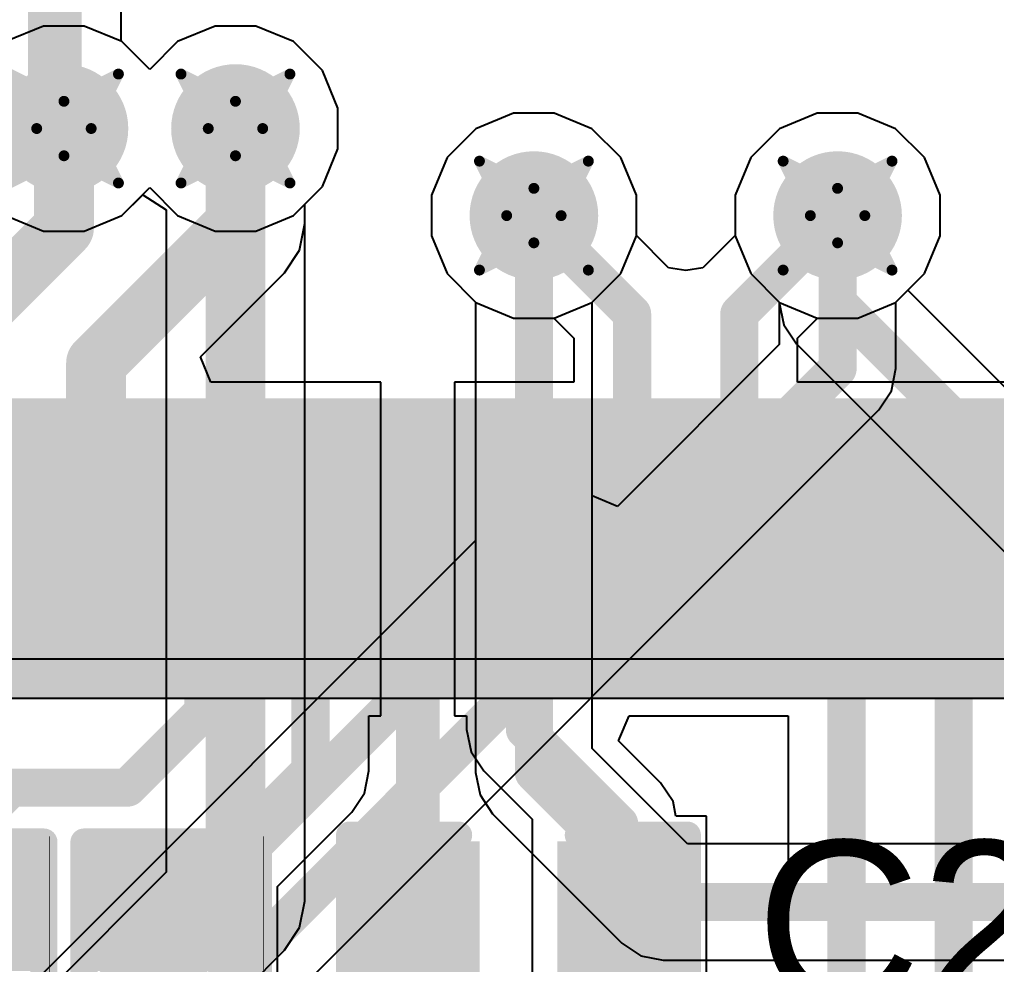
# Model space of a CAD drawing. Header units: inches. Extents: x -3 to 289, y -11 to 89.
# Drawn here: x 99.68 to 104.237, y 11.641 to 16.047 of the extents above; entities that cross this region are included whole.
import ezdxf

# ---------------------------------------------------------------- set-up
doc = ezdxf.new("R2010")
doc.units = ezdxf.units.IN
for name, color, linetype in [('Bottom Layer', 5, 'Continuous'), ('Drill Drawing', 1, 'Continuous'), ('Layer 1', 16, 'Continuous'), ('Layer 2', 76, 'Continuous'), ('Top Layer', 1, 'Continuous'), ('Top Overlay', 2, 'Continuous'), ('Top Paste', 8, 'Continuous'), ('Top Solder', 216, 'Continuous'), ('Via Holes', 16, 'Continuous')]:
    doc.layers.add(name, color=color, linetype=linetype)
doc.styles.add('Arial', font='', dxfattribs={"height": 0.2})
doc.styles.get('Arial').set_extended_font_data('Arial')

# ---------------------------------------------------------------- blocks, each defined once
blk = doc.blocks.new('EFM32WG380F256_B_QFP100R_10')
at = {"layer": 'Top Layer'}
for points in [[(-8.35, 0.65), (-7.15, 0.65), (-7.15, 0.35), (-8.35, 0.35)], [(-8.35, 0.15), (-7.15, 0.15), (-7.15, -0.15), (-8.35, -0.15)], [(-8.35, -0.35), (-7.15, -0.35), (-7.15, -0.65), (-8.35, -0.65)], [(-8.35, -0.85), (-7.15, -0.85), (-7.15, -1.15), (-8.35, -1.15)], [(-8.35, -1.35), (-7.15, -1.35), (-7.15, -1.65), (-8.35, -1.65)], [(-8.35, -1.85), (-7.15, -1.85), (-7.15, -2.15), (-8.35, -2.15)], [(-8.35, -2.35), (-7.15, -2.35), (-7.15, -2.65), (-8.35, -2.65)], [(-8.35, -2.85), (-7.15, -2.85), (-7.15, -3.15), (-8.35, -3.15)], [(-8.35, -3.35), (-7.15, -3.35), (-7.15, -3.65), (-8.35, -3.65)], [(-8.35, -3.85), (-7.15, -3.85), (-7.15, -4.15), (-8.35, -4.15)]]:
    blk.add_hatch(color=1, dxfattribs=at).paths.add_polyline_path(points)
at = {"layer": 'Top Paste'}
for points in [[(-8.35, 0.65), (-7.15, 0.65), (-7.15, 0.35), (-8.35, 0.35)], [(-8.35, 0.15), (-7.15, 0.15), (-7.15, -0.15), (-8.35, -0.15)], [(-8.35, -0.35), (-7.15, -0.35), (-7.15, -0.65), (-8.35, -0.65)], [(-8.35, -0.85), (-7.15, -0.85), (-7.15, -1.15), (-8.35, -1.15)], [(-8.35, -1.35), (-7.15, -1.35), (-7.15, -1.65), (-8.35, -1.65)], [(-8.35, -1.85), (-7.15, -1.85), (-7.15, -2.15), (-8.35, -2.15)], [(-8.35, -2.35), (-7.15, -2.35), (-7.15, -2.65), (-8.35, -2.65)], [(-8.35, -2.85), (-7.15, -2.85), (-7.15, -3.15), (-8.35, -3.15)], [(-8.35, -3.35), (-7.15, -3.35), (-7.15, -3.65), (-8.35, -3.65)], [(-8.35, -3.85), (-7.15, -3.85), (-7.15, -4.15), (-8.35, -4.15)]]:
    blk.add_hatch(color=8, dxfattribs=at).paths.add_polyline_path(points)
at = {"layer": 'Top Solder'}
for points in [[(-8.4516, 0.7516), (-7.0484, 0.7516), (-7.0484, 0.2484), (-8.4516, 0.2484)], [(-8.4516, 0.2516), (-7.0484, 0.2516), (-7.0484, -0.2516), (-8.4516, -0.2516)], [(-8.4516, -0.2484), (-7.0484, -0.2484), (-7.0484, -0.7516), (-8.4516, -0.7516)], [(-8.4516, -0.7484), (-7.0484, -0.7484), (-7.0484, -1.2516), (-8.4516, -1.2516)], [(-8.4516, -1.2484), (-7.0484, -1.2484), (-7.0484, -1.7516), (-8.4516, -1.7516)], [(-8.4516, -1.7484), (-7.0484, -1.7484), (-7.0484, -2.2516), (-8.4516, -2.2516)], [(-8.4516, -2.2484), (-7.0484, -2.2484), (-7.0484, -2.7516), (-8.4516, -2.7516)], [(-8.4516, -2.7484), (-7.0484, -2.7484), (-7.0484, -3.2516), (-8.4516, -3.2516)], [(-8.4516, -3.2484), (-7.0484, -3.2484), (-7.0484, -3.7516), (-8.4516, -3.7516)], [(-8.4516, -3.7484), (-7.0484, -3.7484), (-7.0484, -4.2516), (-8.4516, -4.2516)]]:
    blk.add_hatch(color=216, dxfattribs=at).paths.add_polyline_path(points)
blk = doc.blocks.new('R___0402_49')
at = {"layer": 'Top Layer'}
for points in [[(-0.6985, -0.3175), (-0.6985, 0.3175), (-0.2413, 0.3175), (-0.2413, -0.3175)], [(0.2413, -0.3175), (0.2413, 0.3175), (0.6985, 0.3175), (0.6985, -0.3175)]]:
    blk.add_hatch(color=1, dxfattribs=at).paths.add_polyline_path(points)
at = {"layer": 'Top Paste'}
for points in [[(-0.6985, -0.3175), (-0.6985, 0.3175), (-0.2413, 0.3175), (-0.2413, -0.3175)], [(0.2413, -0.3175), (0.2413, 0.3175), (0.6985, 0.3175), (0.6985, -0.3175)]]:
    blk.add_hatch(color=8, dxfattribs=at).paths.add_polyline_path(points)
at = {"layer": 'Top Solder'}
for points in [[(-0.7535, -0.3725), (-0.7535, 0.3725), (-0.1863, 0.3725), (-0.1863, -0.3725)], [(0.1863, -0.3725), (0.1863, 0.3725), (0.7535, 0.3725), (0.7535, -0.3725)]]:
    blk.add_hatch(color=216, dxfattribs=at).paths.add_polyline_path(points)
at = {"layer": 'Top Overlay'}
for points in [[(-0.7874, 0.4064, 0.127, 0.127, 0), (-0.7874, -0.4064, 0.127, 0.127, 0)], [(-0.7874, 0.4064, 0.127, 0.127, 0), (0.7874, 0.4064, 0.127, 0.127, 0)], [(0.7874, 0.4064, 0.127, 0.127, 0), (0.7874, -0.4064, 0.127, 0.127, 0)], [(-0.7874, -0.4064, 0.127, 0.127, 0), (0.7874, -0.4064, 0.127, 0.127, 0)], [(-0.8128, -0.4318, 0.00323, 0.00323, 0), (0.8128, -0.4318, 0.00323, 0.00323, 0)]]:
    blk.add_lwpolyline(points, format="xyseb", dxfattribs=at)
for points in [[(-0.8191, 0.4064, 0.0635, 0.0635, 1), (-0.7556, 0.4064, 0.0635, 0.0635, 1)], [(-0.8191, 0.4064, 0.0635, 0.0635, 1), (-0.7556, 0.4064, 0.0635, 0.0635, 1)], [(0.7556, 0.4064, 0.0635, 0.0635, 1), (0.8191, 0.4064, 0.0635, 0.0635, 1)], [(0.7556, 0.4064, 0.0635, 0.0635, 1), (0.8191, 0.4064, 0.0635, 0.0635, 1)], [(-0.8191, -0.4064, 0.0635, 0.0635, 1), (-0.7556, -0.4064, 0.0635, 0.0635, 1)], [(-0.8191, -0.4064, 0.0635, 0.0635, 1), (-0.7556, -0.4064, 0.0635, 0.0635, 1)], [(0.7556, -0.4064, 0.0635, 0.0635, 1), (0.8191, -0.4064, 0.0635, 0.0635, 1)], [(0.7556, -0.4064, 0.0635, 0.0635, 1), (0.8191, -0.4064, 0.0635, 0.0635, 1)], [(-0.8136, -0.4318, 0.00161, 0.00161, 1), (-0.812, -0.4318, 0.00161, 0.00161, 1)], [(0.812, -0.4318, 0.00161, 0.00161, 1), (0.8136, -0.4318, 0.00161, 0.00161, 1)]]:
    blk.add_lwpolyline(points, format="xyseb", close=True, dxfattribs=at)
blk = doc.blocks.new('R___0402_50')
at = {"layer": 'Top Layer'}
for points in [[(-0.6985, -0.3175), (-0.6985, 0.3175), (-0.2413, 0.3175), (-0.2413, -0.3175)], [(0.2413, -0.3175), (0.2413, 0.3175), (0.6985, 0.3175), (0.6985, -0.3175)]]:
    blk.add_hatch(color=1, dxfattribs=at).paths.add_polyline_path(points)
at = {"layer": 'Top Paste'}
for points in [[(-0.6985, -0.3175), (-0.6985, 0.3175), (-0.2413, 0.3175), (-0.2413, -0.3175)], [(0.2413, -0.3175), (0.2413, 0.3175), (0.6985, 0.3175), (0.6985, -0.3175)]]:
    blk.add_hatch(color=8, dxfattribs=at).paths.add_polyline_path(points)
at = {"layer": 'Top Solder'}
for points in [[(-0.7535, -0.3725), (-0.7535, 0.3725), (-0.1863, 0.3725), (-0.1863, -0.3725)], [(0.1863, -0.3725), (0.1863, 0.3725), (0.7535, 0.3725), (0.7535, -0.3725)]]:
    blk.add_hatch(color=216, dxfattribs=at).paths.add_polyline_path(points)
at = {"layer": 'Top Overlay'}
for points in [[(-0.7874, 0.4064, 0.127, 0.127, 0), (-0.7874, -0.4064, 0.127, 0.127, 0)], [(-0.7874, 0.4064, 0.127, 0.127, 0), (0.7874, 0.4064, 0.127, 0.127, 0)], [(0.7874, 0.4064, 0.127, 0.127, 0), (0.7874, -0.4064, 0.127, 0.127, 0)], [(-0.7874, -0.4064, 0.127, 0.127, 0), (0.7874, -0.4064, 0.127, 0.127, 0)], [(-0.8128, -0.4318, 0.00323, 0.00323, 0), (0.8128, -0.4318, 0.00323, 0.00323, 0)]]:
    blk.add_lwpolyline(points, format="xyseb", dxfattribs=at)
for points in [[(-0.8191, 0.4064, 0.0635, 0.0635, 1), (-0.7556, 0.4064, 0.0635, 0.0635, 1)], [(-0.8191, 0.4064, 0.0635, 0.0635, 1), (-0.7556, 0.4064, 0.0635, 0.0635, 1)], [(0.7556, 0.4064, 0.0635, 0.0635, 1), (0.8191, 0.4064, 0.0635, 0.0635, 1)], [(0.7556, 0.4064, 0.0635, 0.0635, 1), (0.8191, 0.4064, 0.0635, 0.0635, 1)], [(-0.8191, -0.4064, 0.0635, 0.0635, 1), (-0.7556, -0.4064, 0.0635, 0.0635, 1)], [(-0.8191, -0.4064, 0.0635, 0.0635, 1), (-0.7556, -0.4064, 0.0635, 0.0635, 1)], [(0.7556, -0.4064, 0.0635, 0.0635, 1), (0.8191, -0.4064, 0.0635, 0.0635, 1)], [(0.7556, -0.4064, 0.0635, 0.0635, 1), (0.8191, -0.4064, 0.0635, 0.0635, 1)], [(-0.8136, -0.4318, 0.00161, 0.00161, 1), (-0.812, -0.4318, 0.00161, 0.00161, 1)], [(0.812, -0.4318, 0.00161, 0.00161, 1), (0.8136, -0.4318, 0.00161, 0.00161, 1)]]:
    blk.add_lwpolyline(points, format="xyseb", close=True, dxfattribs=at)
blk = doc.blocks.new('____0402_130')
at = {"layer": 'Top Layer'}
for points in [[(-0.6985, -0.3175), (-0.6985, 0.3175), (-0.2413, 0.3175), (-0.2413, -0.3175)], [(0.2413, -0.3175), (0.2413, 0.3175), (0.6985, 0.3175), (0.6985, -0.3175)]]:
    blk.add_hatch(color=1, dxfattribs=at).paths.add_polyline_path(points)
at = {"layer": 'Top Paste'}
for points in [[(-0.6985, -0.3175), (-0.6985, 0.3175), (-0.2413, 0.3175), (-0.2413, -0.3175)], [(0.2413, -0.3175), (0.2413, 0.3175), (0.6985, 0.3175), (0.6985, -0.3175)]]:
    blk.add_hatch(color=8, dxfattribs=at).paths.add_polyline_path(points)
at = {"layer": 'Top Solder'}
for points in [[(-0.7585, -0.3775), (-0.7585, 0.3775), (-0.1813, 0.3775), (-0.1813, -0.3775)], [(0.1813, -0.3775), (0.1813, 0.3775), (0.7585, 0.3775), (0.7585, -0.3775)]]:
    blk.add_hatch(color=216, dxfattribs=at).paths.add_polyline_path(points)
at = {"layer": 'Top Overlay'}
for points in [[(-0.7874, -0.4064, 0.127, 0.127, 0), (-0.7874, 0.4064, 0.127, 0.127, 0)], [(-0.7874, 0.4064, 0.127, 0.127, 0), (-0.2794, 0.4064, 0.127, 0.127, 0)], [(0.2794, 0.4064, 0.127, 0.127, 0), (0.7874, 0.4064, 0.127, 0.127, 0)], [(0.7874, -0.4064, 0.127, 0.127, 0), (0.7874, 0.4064, 0.127, 0.127, 0)], [(-0.7874, -0.4064, 0.127, 0.127, 0), (-0.2794, -0.4064, 0.127, 0.127, 0)], [(0.2794, -0.4064, 0.127, 0.127, 0), (0.7874, -0.4064, 0.127, 0.127, 0)]]:
    blk.add_lwpolyline(points, format="xyseb", dxfattribs=at)
for points in [[(-0.8191, 0.4064, 0.0635, 0.0635, 1), (-0.7556, 0.4064, 0.0635, 0.0635, 1)], [(-0.8191, 0.4064, 0.0635, 0.0635, 1), (-0.7556, 0.4064, 0.0635, 0.0635, 1)], [(-0.3111, 0.4064, 0.0635, 0.0635, 1), (-0.2477, 0.4064, 0.0635, 0.0635, 1)], [(0.2477, 0.4064, 0.0635, 0.0635, 1), (0.3111, 0.4064, 0.0635, 0.0635, 1)], [(0.7556, 0.4064, 0.0635, 0.0635, 1), (0.8191, 0.4064, 0.0635, 0.0635, 1)], [(0.7556, 0.4064, 0.0635, 0.0635, 1), (0.8191, 0.4064, 0.0635, 0.0635, 1)], [(-0.8191, -0.4064, 0.0635, 0.0635, 1), (-0.7556, -0.4064, 0.0635, 0.0635, 1)], [(-0.8191, -0.4064, 0.0635, 0.0635, 1), (-0.7556, -0.4064, 0.0635, 0.0635, 1)], [(-0.3111, -0.4064, 0.0635, 0.0635, 1), (-0.2477, -0.4064, 0.0635, 0.0635, 1)], [(0.2477, -0.4064, 0.0635, 0.0635, 1), (0.3111, -0.4064, 0.0635, 0.0635, 1)], [(0.7556, -0.4064, 0.0635, 0.0635, 1), (0.8191, -0.4064, 0.0635, 0.0635, 1)], [(0.7556, -0.4064, 0.0635, 0.0635, 1), (0.8191, -0.4064, 0.0635, 0.0635, 1)]]:
    blk.add_lwpolyline(points, format="xyseb", close=True, dxfattribs=at)

msp = doc.modelspace()

# ---------------------------------------------------------------- hatches: boundary and pattern name
at = {"layer": 'Bottom Layer'}
h = msp.add_hatch(color=5, dxfattribs=at)
edge = h.paths.add_edge_path()
edge.add_arc((99.8875, 15.5387), 0.3, 0, 360)
h = msp.add_hatch(color=5, dxfattribs=at)
edge = h.paths.add_edge_path()
edge.add_arc((100.6875, 15.5387), 0.3, 0, 360)
h = msp.add_hatch(color=5, dxfattribs=at)
edge = h.paths.add_edge_path()
edge.add_arc((102.0793, 15.1327), 0.3, 0, 360)
h = msp.add_hatch(color=5, dxfattribs=at)
edge = h.paths.add_edge_path()
edge.add_arc((103.4957, 15.1327), 0.3, 0, 360)
at = {"layer": 'Layer 1'}
h = msp.add_hatch(color=16, dxfattribs=at)
edge = h.paths.add_edge_path()
edge.add_arc((99.8875, 15.5387), 0.3, 0, 360)
h = msp.add_hatch(color=16, dxfattribs=at)
edge = h.paths.add_edge_path()
edge.add_arc((100.6875, 15.5387), 0.3, 0, 360)
h = msp.add_hatch(color=16, dxfattribs=at)
edge = h.paths.add_edge_path()
edge.add_arc((102.0793, 15.1327), 0.3, 0, 360)
h = msp.add_hatch(color=16, dxfattribs=at)
edge = h.paths.add_edge_path()
edge.add_arc((103.4957, 15.1327), 0.3, 0, 360)
at = {"layer": 'Layer 2'}
h = msp.add_hatch(color=76, dxfattribs=at)
edge = h.paths.add_edge_path()
edge.add_arc((99.8875, 15.5387), 0.3, 0, 360)
h = msp.add_hatch(color=76, dxfattribs=at)
edge = h.paths.add_edge_path()
edge.add_arc((100.6875, 15.5387), 0.3, 0, 360)
h = msp.add_hatch(color=76, dxfattribs=at)
edge = h.paths.add_edge_path()
edge.add_arc((102.0793, 15.1327), 0.3, 0, 360)
h = msp.add_hatch(color=76, dxfattribs=at)
edge = h.paths.add_edge_path()
edge.add_arc((103.4957, 15.1327), 0.3, 0, 360)
at = {"layer": 'Top Layer'}
h = msp.add_hatch(color=1, dxfattribs=at)
edge = h.paths.add_edge_path()
edge.add_arc((99.8875, 15.5387), 0.3, 0, 360)
h = msp.add_hatch(color=1, dxfattribs=at)
edge = h.paths.add_edge_path()
edge.add_arc((100.6875, 15.5387), 0.3, 0, 360)
h = msp.add_hatch(color=1, dxfattribs=at)
edge = h.paths.add_edge_path()
edge.add_arc((102.0793, 15.1327), 0.3, 0, 360)
h = msp.add_hatch(color=1, dxfattribs=at)
edge = h.paths.add_edge_path()
edge.add_arc((103.4957, 15.1327), 0.3, 0, 360)
at = {"layer": 'Via Holes'}
h = msp.add_hatch(color=7, dxfattribs=at)
edge = h.paths.add_edge_path()
edge.add_arc((99.8875, 15.5387), 0.15, 0, 360)
h = msp.add_hatch(color=7, dxfattribs=at)
edge = h.paths.add_edge_path()
edge.add_arc((100.6875, 15.5387), 0.15, 0, 360)
h = msp.add_hatch(color=7, dxfattribs=at)
edge = h.paths.add_edge_path()
edge.add_arc((102.0793, 15.1327), 0.15, 0, 360)
h = msp.add_hatch(color=7, dxfattribs=at)
edge = h.paths.add_edge_path()
edge.add_arc((103.4957, 15.1327), 0.15, 0, 360)

# ---------------------------------------------------------------- linework, layer by layer
at = {"layer": 'Bottom Layer'}
for p, q in [((99.7925, 16.0165), (99.6168, 15.9438)), ((99.9825, 16.0165), (99.7925, 16.0165)), ((100.1582, 15.9438), (99.9825, 16.0165)), ((100.5925, 16.0165), (100.4168, 15.9438)), ((100.7825, 16.0165), (100.5925, 16.0165)), ((100.9581, 15.9438), (100.7825, 16.0165)), ((100.2875, 15.8144), (100.1582, 15.9438)), ((100.4168, 15.9438), (100.2875, 15.8144)), ((101.0926, 15.8094), (100.9581, 15.9438)), ((101.1653, 15.6337), (101.0926, 15.8094)), ((101.1653, 15.4437), (101.1653, 15.6337)), ((101.9842, 15.6105), (101.8086, 15.5378)), ((102.1743, 15.6105), (101.9842, 15.6105)), ((102.3499, 15.5378), (102.1743, 15.6105)), ((103.4007, 15.6105), (103.2251, 15.5378)), ((103.5908, 15.6105), (103.4007, 15.6105)), ((103.7664, 15.5378), (103.5908, 15.6105)), ((101.8086, 15.5378), (101.6742, 15.4034)), ((102.4843, 15.4034), (102.3499, 15.5378)), ((103.2251, 15.5378), (103.0907, 15.4034)), ((103.9008, 15.4034), (103.7664, 15.5378)), ((101.0926, 15.2681), (101.1653, 15.4437)), ((101.6742, 15.4034), (101.6015, 15.2278)), ((102.5571, 15.2278), (102.4843, 15.4034)), ((103.0907, 15.4034), (103.0179, 15.2278)), ((103.9735, 15.2278), (103.9008, 15.4034)), ((101.0112, 15.1867), (101.0926, 15.2681)), ((100.1582, 15.1337), (100.2548, 15.2303)), ((100.2548, 15.2303), (100.3638, 15.1597)), ((101.6015, 15.2278), (101.6015, 15.0377)), ((102.5571, 15.0377), (102.5571, 15.2278)), ((103.0179, 15.2278), (103.0179, 15.0377)), ((103.9735, 15.0377), (103.9735, 15.2278)), ((101.0112, 11.9368), (101.0112, 15.1867)), ((99.6168, 15.1337), (99.7925, 15.0609)), ((99.9825, 15.0609), (100.1582, 15.1337)), ((100.3638, 15.1597), (100.3638, 12.0708)), ((99.7925, 15.0609), (99.9825, 15.0609)), ((101.6015, 15.0377), (101.6742, 14.8621)), ((102.4843, 14.8621), (102.5571, 15.0377)), ((103.0179, 15.0377), (103.0907, 14.8621)), ((103.9008, 14.8621), (103.9735, 15.0377)), ((101.6742, 14.8621), (101.8073, 14.7289)), ((102.3512, 14.7289), (102.4843, 14.8621)), ((103.0907, 14.8621), (103.2238, 14.7289)), ((103.8232, 14.7844), (103.9008, 14.8621)), ((105.4162, 13.1914), (103.8232, 14.7844)), ((101.8073, 14.7289), (101.8073, 12.5354)), ((102.3512, 12.6481), (102.3512, 14.7289)), ((103.2238, 14.7289), (103.2238, 14.7273)), ((103.2238, 14.7273), (103.2445, 14.6233)), ((103.2445, 14.6233), (103.3034, 14.5351)), ((103.3034, 14.5351), (105.0317, 12.8068)), ((102.795, 12.2042), (102.3512, 12.6481)), ((101.8073, 12.5354), (101.828, 12.4314)), ((101.828, 12.4314), (101.887, 12.3432)), ((101.887, 12.3432), (102.4901, 11.74)), ((105.0029, 12.2042), (102.795, 12.2042)), ((100.3638, 12.0708), (99.2207, 10.9278)), ((100.9866, 11.8129), (101.0112, 11.9368)), ((100.9164, 11.7078), (100.9866, 11.8129)), ((102.4901, 11.74), (102.5783, 11.6811)), ((99.2883, 10.0798), (100.9164, 11.7078)), ((102.5783, 11.6811), (102.6824, 11.6604)), ((102.6824, 11.6604), (105.0029, 11.6604))]:
    msp.add_line(p, q, dxfattribs=at)
for points in [[(100.6875, 11.9368, 0.2794, 0.2794, 0), (100.6875, 15.5387, 0.2794, 0.2794, 0)], [(102.0793, 12.5354, 0.1778, 0.1778, 0), (102.0793, 15.1327, 0.1778, 0.1778, 0)], [(103.4957, 14.7273, 0.1778, 0.1778, 0), (103.4957, 15.1327, 0.1778, 0.1778, 0)], [(103.4957, 14.7273, 0.1778, 0.1778, 0), (105.2239, 12.9991, 0.1778, 0.1778, 0)], [(102.0793, 12.5354, 0.1778, 0.1778, 0), (102.6824, 11.9323, 0.1778, 0.1778, 0)], [(99.0594, 10.3087, 0.2794, 0.2794, 0), (100.6875, 11.9368, 0.2794, 0.2794, 0)], [(102.6824, 11.9323, 0.1778, 0.1778, 0), (105.4067, 11.9323, 0.1778, 0.1778, 0)]]:
    msp.add_lwpolyline(points, format="xyseb", dxfattribs=at)
for points in [[(100.6176, 15.5387, 0.1397, 0.1397, 1), (100.7573, 15.5387, 0.1397, 0.1397, 1)], [(102.0348, 15.1327, 0.0889, 0.0889, 1), (102.1237, 15.1327, 0.0889, 0.0889, 1)], [(103.4513, 15.1327, 0.0889, 0.0889, 1), (103.5402, 15.1327, 0.0889, 0.0889, 1)], [(103.4513, 14.7273, 0.0889, 0.0889, 1), (103.5402, 14.7273, 0.0889, 0.0889, 1)], [(103.4513, 14.7273, 0.0889, 0.0889, 1), (103.5402, 14.7273, 0.0889, 0.0889, 1)], [(102.0348, 12.5354, 0.0889, 0.0889, 1), (102.1237, 12.5354, 0.0889, 0.0889, 1)], [(102.0348, 12.5354, 0.0889, 0.0889, 1), (102.1237, 12.5354, 0.0889, 0.0889, 1)], [(100.6176, 11.9368, 0.1397, 0.1397, 1), (100.7573, 11.9368, 0.1397, 0.1397, 1)], [(100.6176, 11.9368, 0.1397, 0.1397, 1), (100.7573, 11.9368, 0.1397, 0.1397, 1)], [(102.6379, 11.9323, 0.0889, 0.0889, 1), (102.7268, 11.9323, 0.0889, 0.0889, 1)], [(102.6379, 11.9323, 0.0889, 0.0889, 1), (102.7268, 11.9323, 0.0889, 0.0889, 1)]]:
    msp.add_lwpolyline(points, format="xyseb", close=True, dxfattribs=at)
at = {"layer": 'Drill Drawing'}
for points in [[(99.6335, 15.7927, 0.0508, 0.0508, 0), (99.8875, 15.6657, 0.0508, 0.0508, 0)], [(99.6335, 15.7927, 0.0508, 0.0508, 0), (99.7605, 15.5387, 0.0508, 0.0508, 0)], [(99.8875, 15.6657, 0.0508, 0.0508, 0), (100.1415, 15.7927, 0.0508, 0.0508, 0)], [(100.0145, 15.5387, 0.0508, 0.0508, 0), (100.1415, 15.7927, 0.0508, 0.0508, 0)], [(100.4335, 15.7927, 0.0508, 0.0508, 0), (100.6875, 15.6657, 0.0508, 0.0508, 0)], [(100.4335, 15.7927, 0.0508, 0.0508, 0), (100.5605, 15.5387, 0.0508, 0.0508, 0)], [(100.6875, 15.6657, 0.0508, 0.0508, 0), (100.9415, 15.7927, 0.0508, 0.0508, 0)], [(100.8145, 15.5387, 0.0508, 0.0508, 0), (100.9415, 15.7927, 0.0508, 0.0508, 0)], [(99.6335, 15.2847, 0.0508, 0.0508, 0), (99.7605, 15.5387, 0.0508, 0.0508, 0)], [(100.0145, 15.5387, 0.0508, 0.0508, 0), (100.1415, 15.2847, 0.0508, 0.0508, 0)], [(100.4335, 15.2847, 0.0508, 0.0508, 0), (100.5605, 15.5387, 0.0508, 0.0508, 0)], [(100.8145, 15.5387, 0.0508, 0.0508, 0), (100.9415, 15.2847, 0.0508, 0.0508, 0)], [(99.6335, 15.2847, 0.0508, 0.0508, 0), (99.8875, 15.4117, 0.0508, 0.0508, 0)], [(99.8875, 15.4117, 0.0508, 0.0508, 0), (100.1415, 15.2847, 0.0508, 0.0508, 0)], [(100.4335, 15.2847, 0.0508, 0.0508, 0), (100.6875, 15.4117, 0.0508, 0.0508, 0)], [(100.6875, 15.4117, 0.0508, 0.0508, 0), (100.9415, 15.2847, 0.0508, 0.0508, 0)], [(101.8253, 15.3867, 0.0508, 0.0508, 0), (102.0793, 15.2597, 0.0508, 0.0508, 0)], [(101.8253, 15.3867, 0.0508, 0.0508, 0), (101.9523, 15.1327, 0.0508, 0.0508, 0)], [(102.0793, 15.2597, 0.0508, 0.0508, 0), (102.3333, 15.3867, 0.0508, 0.0508, 0)], [(102.2063, 15.1327, 0.0508, 0.0508, 0), (102.3333, 15.3867, 0.0508, 0.0508, 0)], [(103.2417, 15.3867, 0.0508, 0.0508, 0), (103.4957, 15.2597, 0.0508, 0.0508, 0)], [(103.2417, 15.3867, 0.0508, 0.0508, 0), (103.3687, 15.1327, 0.0508, 0.0508, 0)], [(103.4957, 15.2597, 0.0508, 0.0508, 0), (103.7497, 15.3867, 0.0508, 0.0508, 0)], [(103.6227, 15.1327, 0.0508, 0.0508, 0), (103.7497, 15.3867, 0.0508, 0.0508, 0)], [(101.8253, 14.8787, 0.0508, 0.0508, 0), (101.9523, 15.1327, 0.0508, 0.0508, 0)], [(102.2063, 15.1327, 0.0508, 0.0508, 0), (102.3333, 14.8787, 0.0508, 0.0508, 0)], [(103.2417, 14.8787, 0.0508, 0.0508, 0), (103.3687, 15.1327, 0.0508, 0.0508, 0)], [(103.6227, 15.1327, 0.0508, 0.0508, 0), (103.7497, 14.8787, 0.0508, 0.0508, 0)], [(101.8253, 14.8787, 0.0508, 0.0508, 0), (102.0793, 15.0057, 0.0508, 0.0508, 0)], [(102.0793, 15.0057, 0.0508, 0.0508, 0), (102.3333, 14.8787, 0.0508, 0.0508, 0)], [(103.2417, 14.8787, 0.0508, 0.0508, 0), (103.4957, 15.0057, 0.0508, 0.0508, 0)], [(103.4957, 15.0057, 0.0508, 0.0508, 0), (103.7497, 14.8787, 0.0508, 0.0508, 0)]]:
    msp.add_lwpolyline(points, format="xyseb", dxfattribs=at)
for points in [[(100.1288, 15.7927, 0.0254, 0.0254, 1), (100.1542, 15.7927, 0.0254, 0.0254, 1)], [(100.1288, 15.7927, 0.0254, 0.0254, 1), (100.1542, 15.7927, 0.0254, 0.0254, 1)], [(100.4208, 15.7927, 0.0254, 0.0254, 1), (100.4462, 15.7927, 0.0254, 0.0254, 1)], [(100.4208, 15.7927, 0.0254, 0.0254, 1), (100.4462, 15.7927, 0.0254, 0.0254, 1)], [(100.9288, 15.7927, 0.0254, 0.0254, 1), (100.9542, 15.7927, 0.0254, 0.0254, 1)], [(100.9288, 15.7927, 0.0254, 0.0254, 1), (100.9542, 15.7927, 0.0254, 0.0254, 1)], [(99.8748, 15.6657, 0.0254, 0.0254, 1), (99.9002, 15.6657, 0.0254, 0.0254, 1)], [(99.8748, 15.6657, 0.0254, 0.0254, 1), (99.9002, 15.6657, 0.0254, 0.0254, 1)], [(100.6748, 15.6657, 0.0254, 0.0254, 1), (100.7002, 15.6657, 0.0254, 0.0254, 1)], [(100.6748, 15.6657, 0.0254, 0.0254, 1), (100.7002, 15.6657, 0.0254, 0.0254, 1)], [(99.7478, 15.5387, 0.0254, 0.0254, 1), (99.7732, 15.5387, 0.0254, 0.0254, 1)], [(99.7478, 15.5387, 0.0254, 0.0254, 1), (99.7732, 15.5387, 0.0254, 0.0254, 1)], [(100.0018, 15.5387, 0.0254, 0.0254, 1), (100.0272, 15.5387, 0.0254, 0.0254, 1)], [(100.0018, 15.5387, 0.0254, 0.0254, 1), (100.0272, 15.5387, 0.0254, 0.0254, 1)], [(100.5478, 15.5387, 0.0254, 0.0254, 1), (100.5732, 15.5387, 0.0254, 0.0254, 1)], [(100.5478, 15.5387, 0.0254, 0.0254, 1), (100.5732, 15.5387, 0.0254, 0.0254, 1)], [(100.8018, 15.5387, 0.0254, 0.0254, 1), (100.8272, 15.5387, 0.0254, 0.0254, 1)], [(100.8018, 15.5387, 0.0254, 0.0254, 1), (100.8272, 15.5387, 0.0254, 0.0254, 1)], [(99.8748, 15.4117, 0.0254, 0.0254, 1), (99.9002, 15.4117, 0.0254, 0.0254, 1)], [(99.8748, 15.4117, 0.0254, 0.0254, 1), (99.9002, 15.4117, 0.0254, 0.0254, 1)], [(100.6748, 15.4117, 0.0254, 0.0254, 1), (100.7002, 15.4117, 0.0254, 0.0254, 1)], [(100.6748, 15.4117, 0.0254, 0.0254, 1), (100.7002, 15.4117, 0.0254, 0.0254, 1)], [(101.8126, 15.3867, 0.0254, 0.0254, 1), (101.838, 15.3867, 0.0254, 0.0254, 1)], [(101.8126, 15.3867, 0.0254, 0.0254, 1), (101.838, 15.3867, 0.0254, 0.0254, 1)], [(102.3206, 15.3867, 0.0254, 0.0254, 1), (102.346, 15.3867, 0.0254, 0.0254, 1)], [(102.3206, 15.3867, 0.0254, 0.0254, 1), (102.346, 15.3867, 0.0254, 0.0254, 1)], [(103.229, 15.3867, 0.0254, 0.0254, 1), (103.2544, 15.3867, 0.0254, 0.0254, 1)], [(103.229, 15.3867, 0.0254, 0.0254, 1), (103.2544, 15.3867, 0.0254, 0.0254, 1)], [(103.737, 15.3867, 0.0254, 0.0254, 1), (103.7624, 15.3867, 0.0254, 0.0254, 1)], [(103.737, 15.3867, 0.0254, 0.0254, 1), (103.7624, 15.3867, 0.0254, 0.0254, 1)], [(100.1288, 15.2847, 0.0254, 0.0254, 1), (100.1542, 15.2847, 0.0254, 0.0254, 1)], [(100.1288, 15.2847, 0.0254, 0.0254, 1), (100.1542, 15.2847, 0.0254, 0.0254, 1)], [(100.4208, 15.2847, 0.0254, 0.0254, 1), (100.4462, 15.2847, 0.0254, 0.0254, 1)], [(100.4208, 15.2847, 0.0254, 0.0254, 1), (100.4462, 15.2847, 0.0254, 0.0254, 1)], [(100.9288, 15.2847, 0.0254, 0.0254, 1), (100.9542, 15.2847, 0.0254, 0.0254, 1)], [(100.9288, 15.2847, 0.0254, 0.0254, 1), (100.9542, 15.2847, 0.0254, 0.0254, 1)], [(102.0666, 15.2597, 0.0254, 0.0254, 1), (102.092, 15.2597, 0.0254, 0.0254, 1)], [(102.0666, 15.2597, 0.0254, 0.0254, 1), (102.092, 15.2597, 0.0254, 0.0254, 1)], [(103.483, 15.2597, 0.0254, 0.0254, 1), (103.5084, 15.2597, 0.0254, 0.0254, 1)], [(103.483, 15.2597, 0.0254, 0.0254, 1), (103.5084, 15.2597, 0.0254, 0.0254, 1)], [(101.9396, 15.1327, 0.0254, 0.0254, 1), (101.965, 15.1327, 0.0254, 0.0254, 1)], [(101.9396, 15.1327, 0.0254, 0.0254, 1), (101.965, 15.1327, 0.0254, 0.0254, 1)], [(102.1936, 15.1327, 0.0254, 0.0254, 1), (102.219, 15.1327, 0.0254, 0.0254, 1)], [(102.1936, 15.1327, 0.0254, 0.0254, 1), (102.219, 15.1327, 0.0254, 0.0254, 1)], [(103.356, 15.1327, 0.0254, 0.0254, 1), (103.3814, 15.1327, 0.0254, 0.0254, 1)], [(103.356, 15.1327, 0.0254, 0.0254, 1), (103.3814, 15.1327, 0.0254, 0.0254, 1)], [(103.61, 15.1327, 0.0254, 0.0254, 1), (103.6354, 15.1327, 0.0254, 0.0254, 1)], [(103.61, 15.1327, 0.0254, 0.0254, 1), (103.6354, 15.1327, 0.0254, 0.0254, 1)], [(102.0666, 15.0057, 0.0254, 0.0254, 1), (102.092, 15.0057, 0.0254, 0.0254, 1)], [(102.0666, 15.0057, 0.0254, 0.0254, 1), (102.092, 15.0057, 0.0254, 0.0254, 1)], [(103.483, 15.0057, 0.0254, 0.0254, 1), (103.5084, 15.0057, 0.0254, 0.0254, 1)], [(103.483, 15.0057, 0.0254, 0.0254, 1), (103.5084, 15.0057, 0.0254, 0.0254, 1)], [(101.8126, 14.8787, 0.0254, 0.0254, 1), (101.838, 14.8787, 0.0254, 0.0254, 1)], [(101.8126, 14.8787, 0.0254, 0.0254, 1), (101.838, 14.8787, 0.0254, 0.0254, 1)], [(102.3206, 14.8787, 0.0254, 0.0254, 1), (102.346, 14.8787, 0.0254, 0.0254, 1)], [(102.3206, 14.8787, 0.0254, 0.0254, 1), (102.346, 14.8787, 0.0254, 0.0254, 1)], [(103.229, 14.8787, 0.0254, 0.0254, 1), (103.2544, 14.8787, 0.0254, 0.0254, 1)], [(103.229, 14.8787, 0.0254, 0.0254, 1), (103.2544, 14.8787, 0.0254, 0.0254, 1)], [(103.737, 14.8787, 0.0254, 0.0254, 1), (103.7624, 14.8787, 0.0254, 0.0254, 1)], [(103.737, 14.8787, 0.0254, 0.0254, 1), (103.7624, 14.8787, 0.0254, 0.0254, 1)]]:
    msp.add_lwpolyline(points, format="xyseb", close=True, dxfattribs=at)
at = {"layer": 'Layer 1'}
for p, q in [((99.7925, 16.0165), (99.6168, 15.9438)), ((99.9825, 16.0165), (99.7925, 16.0165)), ((100.1582, 15.9438), (99.9825, 16.0165)), ((100.5925, 16.0165), (100.4168, 15.9438)), ((100.7825, 16.0165), (100.5925, 16.0165)), ((100.9581, 15.9438), (100.7825, 16.0165)), ((100.2875, 15.8144), (100.1582, 15.9438)), ((100.4168, 15.9438), (100.2875, 15.8144)), ((101.0926, 15.8094), (100.9581, 15.9438)), ((101.1653, 15.6337), (101.0926, 15.8094)), ((101.1653, 15.4437), (101.1653, 15.6337)), ((101.9842, 15.6105), (101.8086, 15.5378)), ((102.1743, 15.6105), (101.9842, 15.6105)), ((102.3499, 15.5378), (102.1743, 15.6105)), ((103.4007, 15.6105), (103.2251, 15.5378)), ((103.5908, 15.6105), (103.4007, 15.6105)), ((103.7664, 15.5378), (103.5908, 15.6105)), ((101.8086, 15.5378), (101.6742, 15.4034)), ((102.4843, 15.4034), (102.3499, 15.5378)), ((103.2251, 15.5378), (103.0907, 15.4034)), ((103.9008, 15.4034), (103.7664, 15.5378)), ((101.0926, 15.2681), (101.1653, 15.4437)), ((101.6742, 15.4034), (101.6015, 15.2278)), ((102.5571, 15.2278), (102.4843, 15.4034)), ((103.0907, 15.4034), (103.0179, 15.2278)), ((103.9735, 15.2278), (103.9008, 15.4034)), ((100.9581, 15.1337), (101.0926, 15.2681)), ((100.1582, 15.1337), (100.2875, 15.263)), ((100.2875, 15.263), (100.4168, 15.1337)), ((101.6015, 15.2278), (101.6015, 15.0377)), ((102.5571, 15.0377), (102.5571, 15.2278)), ((103.0179, 15.2278), (103.0179, 15.0377)), ((103.9735, 15.0377), (103.9735, 15.2278)), ((99.6168, 15.1337), (99.7925, 15.0609)), ((99.9825, 15.0609), (100.1582, 15.1337)), ((100.4168, 15.1337), (100.5925, 15.0609)), ((100.7825, 15.0609), (100.9581, 15.1337)), ((99.7925, 15.0609), (99.9825, 15.0609)), ((100.5925, 15.0609), (100.7825, 15.0609)), ((101.6015, 15.0377), (101.6742, 14.8621)), ((102.4843, 14.8621), (102.5571, 15.0377)), ((103.0179, 15.0377), (103.0907, 14.8621)), ((103.9008, 14.8621), (103.9735, 15.0377)), ((101.6742, 14.8621), (101.8073, 14.7289)), ((102.3512, 14.7289), (102.4843, 14.8621)), ((103.0907, 14.8621), (103.2238, 14.7289)), ((103.7676, 14.7289), (103.9008, 14.8621)), ((101.8073, 14.7289), (101.8073, 13.6185)), ((102.3512, 13.8254), (102.3512, 14.7289)), ((103.2238, 14.7289), (103.2238, 14.532)), ((103.7676, 14.4194), (103.7676, 14.7289)), ((103.2238, 14.532), (102.4685, 13.7768)), ((103.747, 14.3153), (103.7676, 14.4194)), ((103.688, 14.2271), (103.747, 14.3153)), ((100.308, 10.8471), (103.688, 14.2271)), ((103.688, 14.2271), (103.688, 14.2271)), ((102.4685, 13.7768), (102.3512, 13.8254)), ((101.8073, 13.6185), (99.2106, 11.0217))]:
    msp.add_line(p, q, dxfattribs=at)
for points in [[(102.0793, 13.5058, 0.1778, 0.1778, 0), (102.0793, 15.1327, 0.1778, 0.1778, 0)], [(103.4957, 14.4194, 0.1778, 0.1778, 0), (103.4957, 15.1327, 0.1778, 0.1778, 0)], [(97.9487, 8.8724, 0.1778, 0.1778, 0), (103.4957, 14.4194, 0.1778, 0.1778, 0)], [(97.8318, 9.2583, 0.1778, 0.1778, 0), (102.0793, 13.5058, 0.1778, 0.1778, 0)]]:
    msp.add_lwpolyline(points, format="xyseb", dxfattribs=at)
for points in [[(102.0348, 15.1327, 0.0889, 0.0889, 1), (102.1237, 15.1327, 0.0889, 0.0889, 1)], [(103.4513, 15.1327, 0.0889, 0.0889, 1), (103.5402, 15.1327, 0.0889, 0.0889, 1)], [(103.4513, 14.4194, 0.0889, 0.0889, 1), (103.5402, 14.4194, 0.0889, 0.0889, 1)], [(103.4513, 14.4194, 0.0889, 0.0889, 1), (103.5402, 14.4194, 0.0889, 0.0889, 1)], [(102.0348, 13.5058, 0.0889, 0.0889, 1), (102.1237, 13.5058, 0.0889, 0.0889, 1)], [(102.0348, 13.5058, 0.0889, 0.0889, 1), (102.1237, 13.5058, 0.0889, 0.0889, 1)]]:
    msp.add_lwpolyline(points, format="xyseb", close=True, dxfattribs=at)
at = {"layer": 'Layer 2'}
for p, q in [((100.1543, 15.9454), (100.1543, 19.4161)), ((100.5925, 16.0165), (100.4168, 15.9438)), ((100.7825, 16.0165), (100.5925, 16.0165)), ((100.9581, 15.9438), (100.7825, 16.0165)), ((100.1582, 15.9438), (100.1543, 15.9454)), ((100.2875, 15.8144), (100.1582, 15.9438)), ((100.4168, 15.9438), (100.2875, 15.8144)), ((101.0926, 15.8094), (100.9581, 15.9438)), ((101.1653, 15.6337), (101.0926, 15.8094)), ((101.1653, 15.4437), (101.1653, 15.6337)), ((101.9842, 15.6105), (101.8086, 15.5378)), ((102.1743, 15.6105), (101.9842, 15.6105)), ((102.3499, 15.5378), (102.1743, 15.6105)), ((103.4007, 15.6105), (103.2251, 15.5378)), ((103.5908, 15.6105), (103.4007, 15.6105)), ((103.7664, 15.5378), (103.5908, 15.6105)), ((101.8086, 15.5378), (101.6742, 15.4034)), ((102.4843, 15.4034), (102.3499, 15.5378)), ((103.2251, 15.5378), (103.0907, 15.4034)), ((103.9008, 15.4034), (103.7664, 15.5378)), ((101.0926, 15.2681), (101.1653, 15.4437)), ((101.6742, 15.4034), (101.6015, 15.2278)), ((102.5571, 15.2278), (102.4843, 15.4034)), ((103.0907, 15.4034), (103.0179, 15.2278)), ((103.9735, 15.2278), (103.9008, 15.4034)), ((100.9581, 15.1337), (101.0926, 15.2681)), ((100.1582, 15.1337), (100.2875, 15.263)), ((100.2875, 15.263), (100.4168, 15.1337)), ((101.6015, 15.2278), (101.6015, 15.0377)), ((102.5571, 15.0377), (102.5571, 15.2278)), ((103.0179, 15.2278), (103.0179, 15.0377)), ((103.9735, 15.0377), (103.9735, 15.2278)), ((99.6168, 15.1337), (99.7925, 15.0609)), ((99.9825, 15.0609), (100.1582, 15.1337)), ((100.4168, 15.1337), (100.5925, 15.0609)), ((100.7825, 15.0609), (100.9581, 15.1337)), ((99.7925, 15.0609), (99.9825, 15.0609)), ((100.5925, 15.0609), (100.7825, 15.0609)), ((101.6015, 15.0377), (101.6742, 14.8621)), ((102.4843, 14.8621), (102.5571, 15.0377)), ((103.0179, 15.0377), (103.0907, 14.8621)), ((103.9008, 14.8621), (103.9735, 15.0377)), ((101.6742, 14.8621), (101.8086, 14.7277)), ((102.3499, 14.7277), (102.4843, 14.8621)), ((103.0907, 14.8621), (103.2251, 14.7277)), ((103.7664, 14.7277), (103.9008, 14.8621)), ((101.8086, 14.7277), (101.9842, 14.6549)), ((102.1743, 14.6549), (102.3499, 14.7277)), ((103.2251, 14.7277), (103.4007, 14.6549)), ((103.5908, 14.6549), (103.7664, 14.7277)), ((101.9842, 14.6549), (102.1743, 14.6549)), ((103.4007, 14.6549), (103.5908, 14.6549)), ((109.447, 13.0645), (98.8644, 13.0645)), ((98.8644, 12.8832), (109.6283, 12.8832))]:
    msp.add_line(p, q, dxfattribs=at)
msp.add_lwpolyline([(99.8448, 15.5387, 0.2515, 0.2515, 0), (99.8448, 19.4161, 0.2515, 0.2515, 0)], format="xyseb", dxfattribs=at)
msp.add_lwpolyline([(99.7819, 15.5387, 0.1257, 0.1257, 1), (99.9076, 15.5387, 0.1257, 0.1257, 1)], format="xyseb", close=True, dxfattribs=at)
at = {"layer": 'Top Layer'}
for p, q in [((99.7925, 16.0165), (99.6168, 15.9438)), ((99.9825, 16.0165), (99.7925, 16.0165)), ((100.1582, 15.9438), (99.9825, 16.0165)), ((100.5925, 16.0165), (100.4168, 15.9438)), ((100.7825, 16.0165), (100.5925, 16.0165)), ((100.9581, 15.9438), (100.7825, 16.0165)), ((100.2875, 15.8144), (100.1582, 15.9438)), ((100.4168, 15.9438), (100.2875, 15.8144)), ((101.0926, 15.8094), (100.9581, 15.9438)), ((101.1653, 15.6337), (101.0926, 15.8094)), ((101.1653, 15.4437), (101.1653, 15.6337)), ((101.9842, 15.6105), (101.8086, 15.5378)), ((102.1743, 15.6105), (101.9842, 15.6105)), ((102.3499, 15.5378), (102.1743, 15.6105)), ((103.4007, 15.6105), (103.2251, 15.5378)), ((103.5908, 15.6105), (103.4007, 15.6105)), ((103.7664, 15.5378), (103.5908, 15.6105)), ((101.8086, 15.5378), (101.6742, 15.4034)), ((102.4843, 15.4034), (102.3499, 15.5378)), ((103.2251, 15.5378), (103.0907, 15.4034)), ((103.9008, 15.4034), (103.7664, 15.5378)), ((101.0926, 15.2681), (101.1653, 15.4437)), ((101.6742, 15.4034), (101.6015, 15.2278)), ((102.5571, 15.2278), (102.4843, 15.4034)), ((103.0907, 15.4034), (103.0179, 15.2278)), ((103.9735, 15.2278), (103.9008, 15.4034)), ((101.0112, 15.1867), (101.0926, 15.2681)), ((101.6015, 15.2278), (101.6015, 15.0377)), ((102.5571, 15.0395), (102.5571, 15.2278)), ((103.0179, 15.2278), (103.0179, 15.0395)), ((103.9735, 15.0377), (103.9735, 15.2278)), ((101.0112, 15.0953), (101.0112, 15.1867)), ((100.9866, 14.9714), (101.0112, 15.0953)), ((101.6015, 15.0377), (101.6742, 14.8621)), ((102.7074, 14.8891), (102.5571, 15.0395)), ((103.0179, 15.0395), (102.8676, 14.8891)), ((103.9008, 14.8621), (103.9735, 15.0377)), ((100.9164, 14.8664), (100.9866, 14.9714)), ((100.524, 14.474), (100.9164, 14.8664)), ((101.6742, 14.8621), (101.8086, 14.7277)), ((102.7875, 14.8761), (102.7074, 14.8891)), ((102.8676, 14.8891), (102.7875, 14.8761)), ((103.7664, 14.7277), (103.9008, 14.8621)), ((101.8086, 14.7277), (101.9842, 14.6549)), ((103.5908, 14.6549), (103.7664, 14.7277)), ((101.9842, 14.6549), (102.1725, 14.6549)), ((102.1725, 14.6549), (102.2656, 14.5619)), ((103.3094, 14.5619), (103.4025, 14.6549)), ((103.4025, 14.6549), (103.5908, 14.6549)), ((102.2656, 14.5619), (102.2656, 14.3566)), ((103.3094, 14.3566), (103.3094, 14.5619)), ((100.5726, 14.3566), (100.524, 14.474)), ((101.3653, 14.3566), (100.5726, 14.3566)), ((101.3653, 12.801), (101.3653, 14.3566)), ((102.2656, 14.3566), (101.7097, 14.3566)), ((101.7097, 14.3566), (101.7097, 12.801)), ((104.5301, 14.3566), (103.3094, 14.3566)), ((101.3094, 12.5442), (101.3094, 12.801)), ((101.3094, 12.801), (101.3653, 12.801)), ((101.7097, 12.801), (101.7656, 12.801)), ((101.7656, 12.801), (101.7656, 12.7361)), ((102.4744, 12.6837), (102.523, 12.801)), ((102.523, 12.801), (103.2656, 12.801)), ((103.2656, 12.801), (103.2656, 6.2786)), ((101.7656, 12.7361), (101.7863, 12.632)), ((102.6696, 12.4885), (102.4744, 12.6837)), ((101.7863, 12.632), (101.8452, 12.5438)), ((101.2887, 12.4402), (101.3094, 12.5442)), ((101.3094, 12.5442), (101.3094, 12.5442)), ((101.8452, 12.5438), (102.0709, 12.3181)), ((102.7285, 12.4003), (102.6696, 12.4885)), ((101.2298, 12.3519), (101.2887, 12.4402)), ((102.7419, 12.3329), (102.7285, 12.4003)), ((100.8828, 12.005), (101.2298, 12.3519)), ((102.0709, 12.3181), (102.0709, 11.3423)), ((102.8837, 12.3329), (102.7419, 12.3329)), ((102.8837, 11.3423), (102.8837, 12.3329)), ((100.8828, 11.4878), (100.8828, 12.005))]:
    msp.add_line(p, q, dxfattribs=at)
for points in [[(99.8875, 15.0747, 0.2794, 0.2794, 0), (99.8875, 15.5387, 0.2794, 0.2794, 0)], [(100.6875, 15.0953, 0.2794, 0.2794, 0), (100.6875, 15.5387, 0.2794, 0.2794, 0)], [(100.0375, 14.4453, 0.2794, 0.2794, 0), (100.6875, 15.0953, 0.2794, 0.2794, 0)], [(102.0793, 15.1327, 0.1778, 0.1778, 0), (102.5375, 14.6745, 0.1778, 0.1778, 0)], [(103.0375, 14.6745, 0.1778, 0.1778, 0), (103.4957, 15.1327, 0.1778, 0.1778, 0)], [(99.5375, 14.7247, 0.2794, 0.2794, 0), (99.8875, 15.0747, 0.2794, 0.2794, 0)], [(102.5375, 13.5788, 0.1778, 0.1778, 0), (102.5375, 14.6745, 0.1778, 0.1778, 0)], [(103.0375, 13.5788, 0.1778, 0.1778, 0), (103.0375, 14.6745, 0.1778, 0.1778, 0)], [(100.0375, 13.5788, 0.2794, 0.2794, 0), (100.0375, 14.4453, 0.2794, 0.2794, 0)], [(101.5375, 11.8376, 0.2032, 0.2032, 0), (101.5375, 13.5788, 0.2032, 0.2032, 0)], [(100.5375, 12.8189, 0.1778, 0.1778, 0), (100.5375, 13.5788, 0.1778, 0.1778, 0)], [(101.0375, 12.5442, 0.1778, 0.1778, 0), (101.0375, 13.5788, 0.1778, 0.1778, 0)], [(102.0375, 12.7361, 0.1778, 0.1778, 0), (102.0375, 13.5788, 0.1778, 0.1778, 0)], [(103.5375, 6.1659, 0.1778, 0.1778, 0), (103.5375, 13.5788, 0.1778, 0.1778, 0)], [(104.0375, 6.1803, 0.1778, 0.1778, 0), (104.0375, 13.5788, 0.1778, 0.1778, 0)], [(100.1843, 12.4657, 0.1778, 0.1778, 0), (100.5375, 12.8189, 0.1778, 0.1778, 0)], [(102.0375, 12.7361, 0.1778, 0.1778, 0), (102.4773, 12.2963, 0.1778, 0.1778, 0)], [(100.3875, 11.8942, 0.1778, 0.1778, 0), (101.0375, 12.5442, 0.1778, 0.1778, 0)], [(99.3875, 12.2116, 0.1778, 0.1778, 0), (99.6417, 12.4657, 0.1778, 0.1778, 0)], [(99.6417, 12.4657, 0.1778, 0.1778, 0), (100.1843, 12.4657, 0.1778, 0.1778, 0)], [(102.4773, 11.8376, 0.1778, 0.1778, 0), (102.4773, 12.2963, 0.1778, 0.1778, 0)], [(101.5375, 11.0154, 0.2032, 0.2032, 0), (101.5375, 11.8376, 0.2032, 0.2032, 0)], [(102.4773, 11.5201, 0.1778, 0.1778, 0), (102.4773, 11.8376, 0.1778, 0.1778, 0)]]:
    msp.add_lwpolyline(points, format="xyseb", dxfattribs=at)
for points in [[(99.8176, 15.5387, 0.1397, 0.1397, 1), (99.9573, 15.5387, 0.1397, 0.1397, 1)], [(100.6176, 15.5387, 0.1397, 0.1397, 1), (100.7573, 15.5387, 0.1397, 0.1397, 1)], [(100.6176, 15.0953, 0.1397, 0.1397, 1), (100.7573, 15.0953, 0.1397, 0.1397, 1)], [(100.6176, 15.0953, 0.1397, 0.1397, 1), (100.7573, 15.0953, 0.1397, 0.1397, 1)], [(102.0348, 15.1327, 0.0889, 0.0889, 1), (102.1237, 15.1327, 0.0889, 0.0889, 1)], [(103.4513, 15.1327, 0.0889, 0.0889, 1), (103.5402, 15.1327, 0.0889, 0.0889, 1)], [(99.8176, 15.0747, 0.1397, 0.1397, 1), (99.9573, 15.0747, 0.1397, 0.1397, 1)], [(99.8176, 15.0747, 0.1397, 0.1397, 1), (99.9573, 15.0747, 0.1397, 0.1397, 1)], [(102.493, 14.6745, 0.0889, 0.0889, 1), (102.5819, 14.6745, 0.0889, 0.0889, 1)], [(102.493, 14.6745, 0.0889, 0.0889, 1), (102.5819, 14.6745, 0.0889, 0.0889, 1)], [(102.993, 14.6745, 0.0889, 0.0889, 1), (103.0819, 14.6745, 0.0889, 0.0889, 1)], [(102.993, 14.6745, 0.0889, 0.0889, 1), (103.0819, 14.6745, 0.0889, 0.0889, 1)], [(99.9676, 14.4453, 0.1397, 0.1397, 1), (100.1073, 14.4453, 0.1397, 0.1397, 1)], [(99.9676, 14.4453, 0.1397, 0.1397, 1), (100.1073, 14.4453, 0.1397, 0.1397, 1)], [(99.9676, 13.5788, 0.1397, 0.1397, 1), (100.1073, 13.5788, 0.1397, 0.1397, 1)], [(101.4867, 13.5788, 0.1016, 0.1016, 1), (101.5883, 13.5788, 0.1016, 0.1016, 1)], [(100.493, 13.5788, 0.0889, 0.0889, 1), (100.5819, 13.5788, 0.0889, 0.0889, 1)], [(100.993, 13.5788, 0.0889, 0.0889, 1), (101.0819, 13.5788, 0.0889, 0.0889, 1)], [(101.993, 13.5788, 0.0889, 0.0889, 1), (102.0819, 13.5788, 0.0889, 0.0889, 1)], [(102.493, 13.5788, 0.0889, 0.0889, 1), (102.5819, 13.5788, 0.0889, 0.0889, 1)], [(102.993, 13.5788, 0.0889, 0.0889, 1), (103.0819, 13.5788, 0.0889, 0.0889, 1)], [(103.493, 13.5788, 0.0889, 0.0889, 1), (103.5819, 13.5788, 0.0889, 0.0889, 1)], [(103.993, 13.5788, 0.0889, 0.0889, 1), (104.0819, 13.5788, 0.0889, 0.0889, 1)], [(100.493, 12.8189, 0.0889, 0.0889, 1), (100.5819, 12.8189, 0.0889, 0.0889, 1)], [(100.493, 12.8189, 0.0889, 0.0889, 1), (100.5819, 12.8189, 0.0889, 0.0889, 1)], [(101.993, 12.7361, 0.0889, 0.0889, 1), (102.0819, 12.7361, 0.0889, 0.0889, 1)], [(101.993, 12.7361, 0.0889, 0.0889, 1), (102.0819, 12.7361, 0.0889, 0.0889, 1)], [(100.993, 12.5442, 0.0889, 0.0889, 1), (101.0819, 12.5442, 0.0889, 0.0889, 1)], [(100.993, 12.5442, 0.0889, 0.0889, 1), (101.0819, 12.5442, 0.0889, 0.0889, 1)], [(99.5972, 12.4657, 0.0889, 0.0889, 1), (99.6861, 12.4657, 0.0889, 0.0889, 1)], [(99.5972, 12.4657, 0.0889, 0.0889, 1), (99.6861, 12.4657, 0.0889, 0.0889, 1)], [(100.1398, 12.4657, 0.0889, 0.0889, 1), (100.2287, 12.4657, 0.0889, 0.0889, 1)], [(100.1398, 12.4657, 0.0889, 0.0889, 1), (100.2287, 12.4657, 0.0889, 0.0889, 1)], [(102.4328, 12.2963, 0.0889, 0.0889, 1), (102.5217, 12.2963, 0.0889, 0.0889, 1)], [(102.4328, 12.2963, 0.0889, 0.0889, 1), (102.5217, 12.2963, 0.0889, 0.0889, 1)], [(100.343, 11.8942, 0.0889, 0.0889, 1), (100.4319, 11.8942, 0.0889, 0.0889, 1)], [(101.4867, 11.8376, 0.1016, 0.1016, 1), (101.5883, 11.8376, 0.1016, 0.1016, 1)], [(101.4867, 11.8376, 0.1016, 0.1016, 1), (101.5883, 11.8376, 0.1016, 0.1016, 1)], [(102.4328, 11.8376, 0.0889, 0.0889, 1), (102.5217, 11.8376, 0.0889, 0.0889, 1)], [(102.4328, 11.8376, 0.0889, 0.0889, 1), (102.5217, 11.8376, 0.0889, 0.0889, 1)]]:
    msp.add_lwpolyline(points, format="xyseb", close=True, dxfattribs=at)

# ---------------------------------------------------------------- block references
at = {"rotation": 90}
for name, p in [('EFM32WG380F256_B_QFP100R_10', (100.0375, 21.3288)), ('R___0402_50', (99.3875, 11.4242)), ('R___0402_49', (100.3875, 11.4243))]:
    msp.add_blockref(name, p, dxfattribs=at)
msp.add_blockref('____0402_130', (102.0074, 11.8376))

# ---------------------------------------------------------------- texts
at = {"layer": 'Top Overlay', "style": 'Arial'}
msp.add_text('C23', height=0.762, dxfattribs=at).set_placement((103.1145, 11.4567))

doc.saveas('drawing.dxf')
